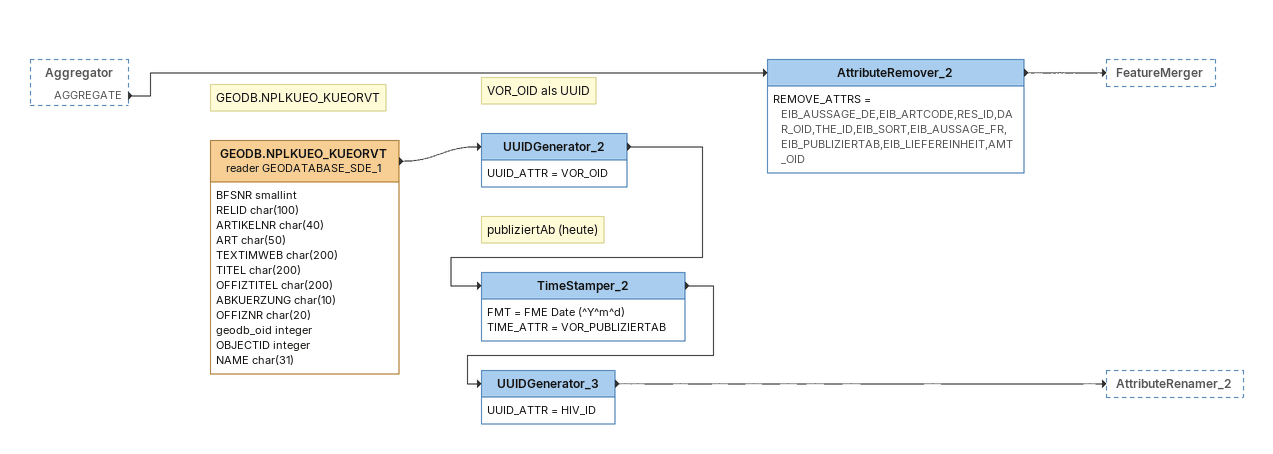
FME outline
Aggregator [outside]
    AGGREGATE -> AttributeRemover_2
AttributeRemover_2
    REMOVE_ATTRS = EIB_AUSSAGE_DE,EIB_ARTCODE,RES_ID,DAR_OID,THE_ID,EIB_SORT,EIB_AUSSAGE_FR,EIB_PUBLIZIERTAB,EIB_LIEFEREINHEIT,AMT_OID
    -> FeatureMerger
Note: GEODB.NPLKUEO_KUEORVT
GEODB.NPLKUEO_KUEORVT (reader GEODATABASE_SDE_1)
    attributes: BFSNR smallint, RELID char(100), ARTIKELNR char(40), ART char(50), TEXTIMWEB char(200), TITEL char(200), OFFIZTITEL char(200), ABKUERZUNG char(10), OFFIZNR char(20), geodb_oid integer, OBJECTID integer, NAME char(31)
    -> UUIDGenerator_2
Note: VOR_OID als UUID
UUIDGenerator_2
    UUID_ATTR = VOR_OID
    -> TimeStamper_2
Note: publiziertAb (heute)
TimeStamper_2
    FMT = FME Date (^Y^m^d)
    TIME_ATTR = VOR_PUBLIZIERTAB
    -> UUIDGenerator_3
UUIDGenerator_3
    UUID_ATTR = HIV_ID
    -> AttributeRenamer_2
